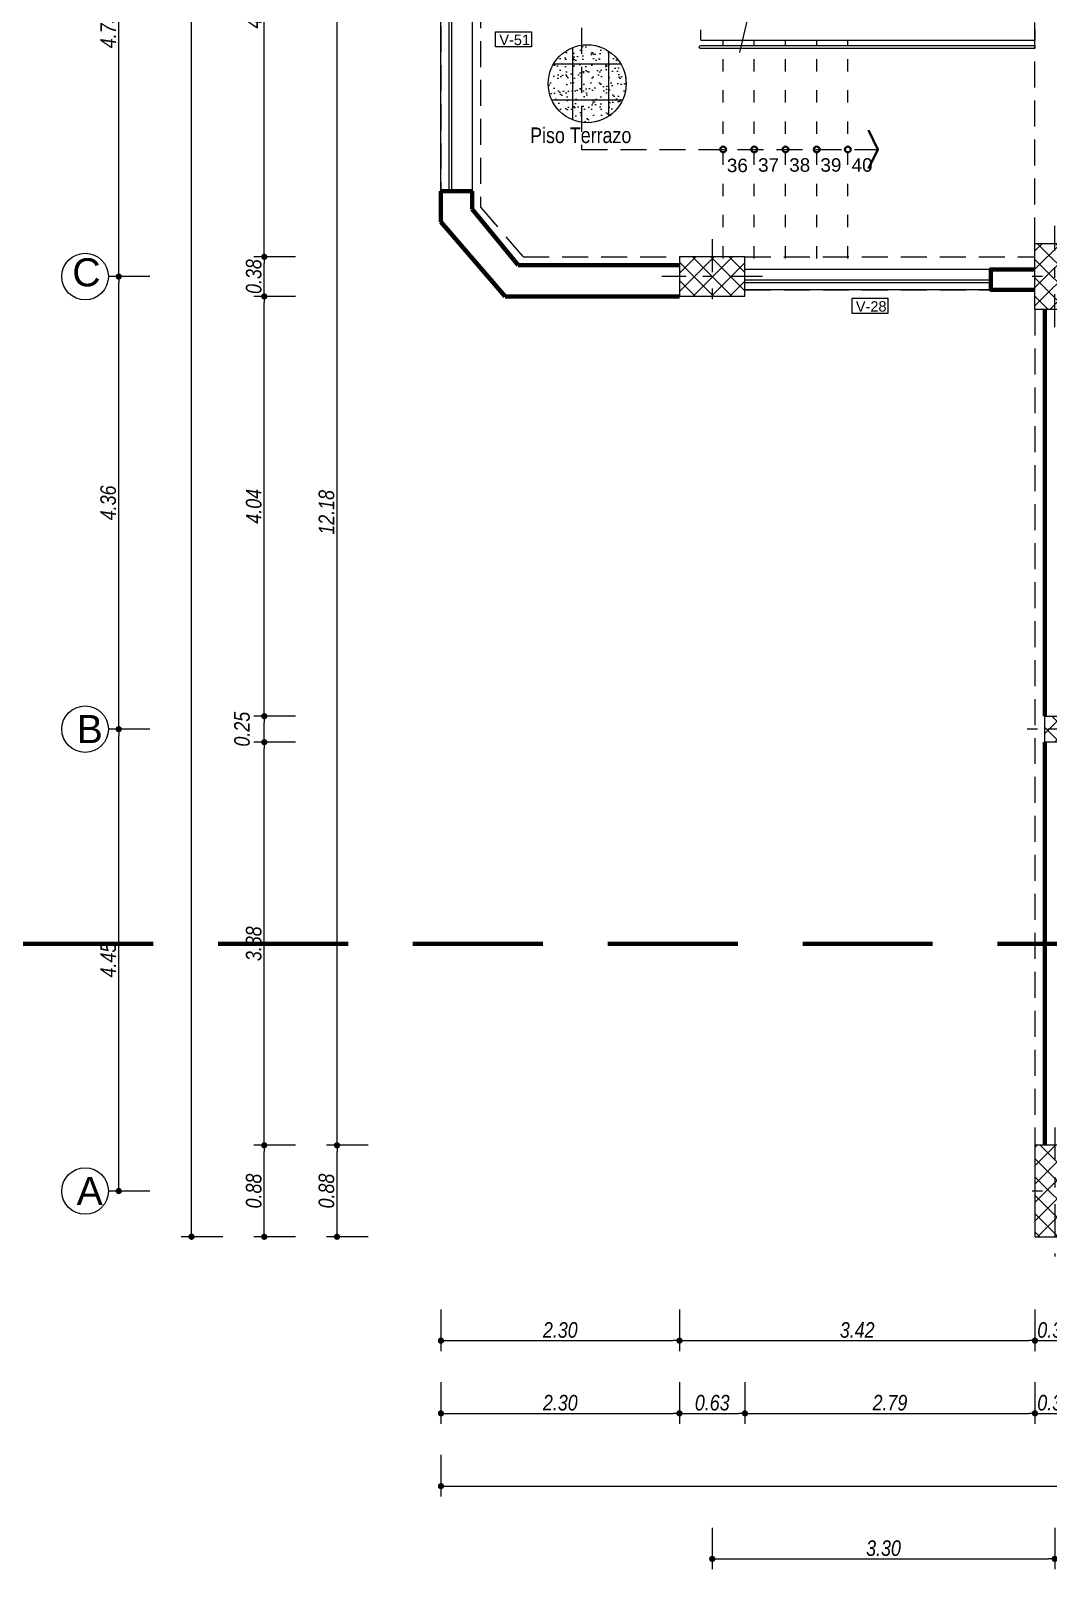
# Model space of a CAD drawing. Header units: inches. Extents: x 140 to 978, y -82 to 38.
# Drawn here: x 685.39 to 695.18, y -14.7 to 0.11 of the extents above; entities that cross this region are included whole.
import ezdxf

# ---------------------------------------------------------------- set-up
doc = ezdxf.new("R2010")
doc.units = ezdxf.units.IN
doc.header["$MEASUREMENT"] = 0
for name, pattern in [('ACAD_ISO03W100', [30, 12, -18]), ('DASHDOT2', [12.7, 6.35, -3.175, 0, -3.175]), ('DASHED', [0.75, 0.5, -0.25]), ('DASHED2', [0.375, 0.25, -0.125])]:
    doc.linetypes.add(name, pattern=pattern)
doc.layers.get('0').update_dxf_attribs({"lineweight": 0})
for name, color, linetype, lineweight in [('UNSAAC-COLUMNA', 24, 'Continuous', 0), ('UNSAAC-CORTE MURO', 42, 'Continuous', 35), ('UNSAAC-COTA', 48, 'Continuous', 0), ('UNSAAC-EJE COLUMNA', 22, 'DASHDOT2', 0), ('UNSAAC-FACHADA(2DO PLANO)', 7, 'Continuous', 30), ('UNSAAC-LINEA DE CORTE', 7, 'Continuous', 70), ('UNSAAC-MUEBLE', 254, 'Continuous', 0), ('UNSAAC-MURETE', 146, 'Continuous', 20), ('UNSAAC-MUROS', 7, 'Continuous', 70), ('UNSAAC-PISOS', 253, 'Continuous', 0), ('UNSAAC-PROYECCIONES', 38, 'DASHED2', 0), ('UNSAAC-TEXTOS', 250, 'Continuous', 0), ('UNSAAC-TEXTURAS', 250, 'Continuous', 0), ('UNSAAC-VANOS', 24, 'Continuous', 0)]:
    doc.layers.add(name, color=color, linetype=linetype, lineweight=lineweight)
doc.styles.add('narrow', font='')
doc.styles.get("Standard").update_dxf_attribs({"font": 'arial.ttf'})
doc.styles.get('narrow').set_extended_font_data('Arial Narrow', italic=True)
doc.dimstyles.new('1EN75', dxfattribs={"dimtxt": 0.15, "dimasz": 0.06, "dimexe": 0.1, "dimexo": 0.15, "dimgap": 0.025, "dimtad": 1, "dimzin": 1, "dimdsep": 46, "dimtxsty": 'narrow', "dimblk": 'DOT', "dimcen": 0.1, "dimclrd": 256, "dimclre": 256, "dimclrt": 256, "dimaunit": 1, "dimadec": 3, "dimazin": 0, "dimtfac": 1, "dimtmove": 2, "dimatfit": 3, "dimldrblk": 'ARCHTICK', "dimfxl": 0.3, "dimfxlon": 1, "dimtolj": 1, "dimtzin": 0, "dimlwd": 0, "dimlwe": 0, "dimarcsym": 0})

# ---------------------------------------------------------------- blocks, each defined once
blk = doc.blocks.new('_Dot')
at = {"color": 0, "linetype": 'ByBlock', "lineweight": -2}
blk.add_line((-0.5, 0), (-1, 0), dxfattribs=at)
at = {"color": 0, "linetype": 'ByBlock', "const_width": 0.5}
blk.add_lwpolyline([(-0.25, 0, 1), (0.25, 0, 1)], format="xyb", close=True, dxfattribs=at)
blk = doc.blocks.new('*D55')
at = {"layer": 'Defpoints', "color": 0, "transparency": 16777216}
for p in [(691.945, -2.62), (695.24, -11.691), (695.24, -14.601)]:
    blk.add_point(p, dxfattribs=at)
at = {"layer": 'UNSAAC-COTA', "lineweight": 0, "transparency": 16777216}
for p, q in [((691.945, -14.301), (691.945, -14.701)), ((695.24, -14.301), (695.24, -14.701)), ((692.005, -14.601), (695.18, -14.601))]:
    blk.add_line(p, q, dxfattribs=at)
at = {"layer": 'UNSAAC-COTA', "lineweight": 0, "transparency": 16777216, "xscale": 0.06, "yscale": 0.06, "zscale": 0.06, "rotation": 180}
blk.add_blockref('_Dot', (691.945, -14.601), dxfattribs=at)
at = {"layer": 'UNSAAC-COTA', "lineweight": 0, "transparency": 16777216, "xscale": 0.06, "yscale": 0.06, "zscale": 0.06}
blk.add_blockref('_Dot', (695.24, -14.601), dxfattribs=at)
at = {"layer": 'UNSAAC-COTA', "transparency": 16777216, "insert": (693.593, -14.499), "char_height": 0.15, "attachment_point": 5, "style": 'narrow'}
blk.add_mtext('\\A1;3.30', dxfattribs=at)
blk = doc.blocks.new('_ArchTick')
at = {"layer": 'UNSAAC-FACHADA(2DO PLANO)', "color": 0, "const_width": 0.15}
blk.add_lwpolyline([(-0.5, -0.5), (0.5, 0.5)], dxfattribs=at)
blk = doc.blocks.new('*D163')
at = {"layer": 'Defpoints', "color": 0, "transparency": 16777216}
for p in [(689.335, -1.734), (691.63, -2.451), (691.63, -12.501)]:
    blk.add_point(p, dxfattribs=at)
at = {"layer": 'UNSAAC-COTA', "lineweight": 0, "transparency": 16777216}
for p, q in [((689.335, -12.201), (689.335, -12.601)), ((691.63, -12.201), (691.63, -12.601)), ((689.395, -12.501), (691.57, -12.501))]:
    blk.add_line(p, q, dxfattribs=at)
at = {"layer": 'UNSAAC-COTA', "lineweight": 0, "transparency": 16777216, "xscale": 0.06, "yscale": 0.06, "zscale": 0.06, "rotation": 180}
blk.add_blockref('_Dot', (689.335, -12.501), dxfattribs=at)
at = {"layer": 'UNSAAC-COTA', "lineweight": 0, "transparency": 16777216, "xscale": 0.06, "yscale": 0.06, "zscale": 0.06}
blk.add_blockref('_Dot', (691.63, -12.501), dxfattribs=at)
at = {"layer": 'UNSAAC-COTA', "transparency": 16777216, "insert": (690.483, -12.399), "char_height": 0.15, "attachment_point": 5, "style": 'narrow'}
blk.add_mtext('\\A1;2.30', dxfattribs=at)
blk = doc.blocks.new('*D164')
at = {"layer": 'Defpoints', "color": 0, "transparency": 16777216}
for p in [(691.63, -2.451), (695.05, -11.501), (695.05, -12.501)]:
    blk.add_point(p, dxfattribs=at)
at = {"layer": 'UNSAAC-COTA', "lineweight": 0, "transparency": 16777216}
for p, q in [((691.63, -12.201), (691.63, -12.601)), ((695.05, -12.201), (695.05, -12.601)), ((691.69, -12.501), (694.99, -12.501))]:
    blk.add_line(p, q, dxfattribs=at)
at = {"layer": 'UNSAAC-COTA', "lineweight": 0, "transparency": 16777216, "xscale": 0.06, "yscale": 0.06, "zscale": 0.06, "rotation": 180}
blk.add_blockref('_Dot', (691.63, -12.501), dxfattribs=at)
at = {"layer": 'UNSAAC-COTA', "lineweight": 0, "transparency": 16777216, "xscale": 0.06, "yscale": 0.06, "zscale": 0.06}
blk.add_blockref('_Dot', (695.05, -12.501), dxfattribs=at)
at = {"layer": 'UNSAAC-COTA', "transparency": 16777216, "insert": (693.34, -12.399), "char_height": 0.15, "attachment_point": 5, "style": 'narrow'}
blk.add_mtext('\\A1;3.42', dxfattribs=at)
blk = doc.blocks.new('*D62')
at = {"layer": 'Defpoints', "color": 0, "transparency": 16777216}
for p in [(695.05, -11.501), (695.43, -11.501), (695.43, -12.501)]:
    blk.add_point(p, dxfattribs=at)
at = {"layer": 'UNSAAC-COTA', "lineweight": 0, "transparency": 16777216}
for p, q in [((695.05, -12.201), (695.05, -12.601)), ((695.43, -12.201), (695.43, -12.601)), ((695.11, -12.501), (695.37, -12.501))]:
    blk.add_line(p, q, dxfattribs=at)
at = {"layer": 'UNSAAC-COTA', "lineweight": 0, "transparency": 16777216, "xscale": 0.06, "yscale": 0.06, "zscale": 0.06, "rotation": 180}
blk.add_blockref('_Dot', (695.05, -12.501), dxfattribs=at)
at = {"layer": 'UNSAAC-COTA', "lineweight": 0, "transparency": 16777216, "xscale": 0.06, "yscale": 0.06, "zscale": 0.06}
blk.add_blockref('_Dot', (695.43, -12.501), dxfattribs=at)
at = {"layer": 'UNSAAC-COTA', "transparency": 16777216, "insert": (695.24, -12.399), "char_height": 0.15, "attachment_point": 5, "style": 'narrow'}
blk.add_mtext('\\A1;0.38', dxfattribs=at)
blk = doc.blocks.new('*D68')
at = {"layer": 'Defpoints', "color": 0, "transparency": 16777216}
for p in [(689.335, -1.734), (691.63, -2.451), (691.63, -13.201)]:
    blk.add_point(p, dxfattribs=at)
at = {"layer": 'UNSAAC-COTA', "lineweight": 0, "transparency": 16777216}
for p, q in [((689.335, -12.901), (689.335, -13.301)), ((691.63, -12.901), (691.63, -13.301)), ((689.395, -13.201), (691.57, -13.201))]:
    blk.add_line(p, q, dxfattribs=at)
at = {"layer": 'UNSAAC-COTA', "lineweight": 0, "transparency": 16777216, "xscale": 0.06, "yscale": 0.06, "zscale": 0.06, "rotation": 180}
blk.add_blockref('_Dot', (689.335, -13.201), dxfattribs=at)
at = {"layer": 'UNSAAC-COTA', "lineweight": 0, "transparency": 16777216, "xscale": 0.06, "yscale": 0.06, "zscale": 0.06}
blk.add_blockref('_Dot', (691.63, -13.201), dxfattribs=at)
at = {"layer": 'UNSAAC-COTA', "transparency": 16777216, "insert": (690.483, -13.099), "char_height": 0.15, "attachment_point": 5, "style": 'narrow'}
blk.add_mtext('\\A1;2.30', dxfattribs=at)
blk = doc.blocks.new('*D69')
at = {"layer": 'Defpoints', "color": 0, "transparency": 16777216}
for p in [(691.63, -2.451), (692.26, -2.45), (692.26, -13.201)]:
    blk.add_point(p, dxfattribs=at)
at = {"layer": 'UNSAAC-COTA', "lineweight": 0, "transparency": 16777216}
for p, q in [((691.63, -12.901), (691.63, -13.301)), ((692.26, -12.901), (692.26, -13.301)), ((691.69, -13.201), (692.2, -13.201))]:
    blk.add_line(p, q, dxfattribs=at)
at = {"layer": 'UNSAAC-COTA', "lineweight": 0, "transparency": 16777216, "xscale": 0.06, "yscale": 0.06, "zscale": 0.06, "rotation": 180}
blk.add_blockref('_Dot', (691.63, -13.201), dxfattribs=at)
at = {"layer": 'UNSAAC-COTA', "lineweight": 0, "transparency": 16777216, "xscale": 0.06, "yscale": 0.06, "zscale": 0.06}
blk.add_blockref('_Dot', (692.26, -13.201), dxfattribs=at)
at = {"layer": 'UNSAAC-COTA', "transparency": 16777216, "insert": (691.945, -13.099), "char_height": 0.15, "attachment_point": 5, "style": 'narrow'}
blk.add_mtext('\\A1;0.63', dxfattribs=at)
blk = doc.blocks.new('*D70')
at = {"layer": 'Defpoints', "color": 0, "transparency": 16777216}
for p in [(692.26, -2.45), (695.05, -11.501), (695.05, -13.201)]:
    blk.add_point(p, dxfattribs=at)
at = {"layer": 'UNSAAC-COTA', "lineweight": 0, "transparency": 16777216}
for p, q in [((692.26, -12.901), (692.26, -13.301)), ((695.05, -12.901), (695.05, -13.301)), ((692.32, -13.201), (694.99, -13.201))]:
    blk.add_line(p, q, dxfattribs=at)
at = {"layer": 'UNSAAC-COTA', "lineweight": 0, "transparency": 16777216, "xscale": 0.06, "yscale": 0.06, "zscale": 0.06, "rotation": 180}
blk.add_blockref('_Dot', (692.26, -13.201), dxfattribs=at)
at = {"layer": 'UNSAAC-COTA', "lineweight": 0, "transparency": 16777216, "xscale": 0.06, "yscale": 0.06, "zscale": 0.06}
blk.add_blockref('_Dot', (695.05, -13.201), dxfattribs=at)
at = {"layer": 'UNSAAC-COTA', "transparency": 16777216, "insert": (693.655, -13.099), "char_height": 0.15, "attachment_point": 5, "style": 'narrow'}
blk.add_mtext('\\A1;2.79', dxfattribs=at)
blk = doc.blocks.new('*D71')
at = {"layer": 'Defpoints', "color": 0, "transparency": 16777216}
for p in [(695.05, -11.501), (695.43, -11.501), (695.43, -13.201)]:
    blk.add_point(p, dxfattribs=at)
at = {"layer": 'UNSAAC-COTA', "lineweight": 0, "transparency": 16777216}
for p, q in [((695.05, -12.901), (695.05, -13.301)), ((695.43, -12.901), (695.43, -13.301)), ((695.11, -13.201), (695.37, -13.201))]:
    blk.add_line(p, q, dxfattribs=at)
at = {"layer": 'UNSAAC-COTA', "lineweight": 0, "transparency": 16777216, "xscale": 0.06, "yscale": 0.06, "zscale": 0.06, "rotation": 180}
blk.add_blockref('_Dot', (695.05, -13.201), dxfattribs=at)
at = {"layer": 'UNSAAC-COTA', "lineweight": 0, "transparency": 16777216, "xscale": 0.06, "yscale": 0.06, "zscale": 0.06}
blk.add_blockref('_Dot', (695.43, -13.201), dxfattribs=at)
at = {"layer": 'UNSAAC-COTA', "transparency": 16777216, "insert": (695.24, -13.099), "char_height": 0.15, "attachment_point": 5, "style": 'narrow'}
blk.add_mtext('\\A1;0.38', dxfattribs=at)
blk = doc.blocks.new('*D82')
at = {"layer": 'Defpoints', "color": 0, "transparency": 16777216}
for p in [(689.335, -1.734), (728.94, -11.501), (728.94, -13.901)]:
    blk.add_point(p, dxfattribs=at)
at = {"layer": 'UNSAAC-COTA', "lineweight": 0, "transparency": 16777216}
for p, q in [((689.335, -13.601), (689.335, -14.001)), ((728.94, -13.601), (728.94, -14.001)), ((689.395, -13.901), (728.88, -13.901))]:
    blk.add_line(p, q, dxfattribs=at)
at = {"layer": 'UNSAAC-COTA', "lineweight": 0, "transparency": 16777216, "xscale": 0.06, "yscale": 0.06, "zscale": 0.06, "rotation": 180}
blk.add_blockref('_Dot', (689.335, -13.901), dxfattribs=at)
at = {"layer": 'UNSAAC-COTA', "lineweight": 0, "transparency": 16777216, "xscale": 0.06, "yscale": 0.06, "zscale": 0.06}
blk.add_blockref('_Dot', (728.94, -13.901), dxfattribs=at)
at = {"layer": 'UNSAAC-COTA', "transparency": 16777216, "insert": (709.138, -13.799), "char_height": 0.15, "attachment_point": 5, "style": 'narrow'}
blk.add_mtext('\\A1;39.61', dxfattribs=at)
blk = doc.blocks.new('*D139')
at = {"layer": 'Defpoints', "color": 0, "transparency": 16777216}
for p in [(688.335, -10.621), (695.05, -10.621), (695.05, -11.501)]:
    blk.add_point(p, dxfattribs=at)
at = {"layer": 'UNSAAC-COTA', "lineweight": 0, "transparency": 16777216}
for p, q in [((688.635, -10.621), (688.235, -10.621)), ((688.335, -11.441), (688.335, -10.681)), ((688.635, -11.501), (688.235, -11.501))]:
    blk.add_line(p, q, dxfattribs=at)
at = {"layer": 'UNSAAC-COTA', "lineweight": 0, "transparency": 16777216, "xscale": 0.06, "yscale": 0.06, "zscale": 0.06}
for p, rotation in [((688.335, -10.621), 90), ((688.335, -11.501), 270)]:
    blk.add_blockref('_Dot', p, dxfattribs=dict(at, rotation=rotation))
at = {"layer": 'UNSAAC-COTA', "transparency": 16777216, "insert": (688.234, -11.061), "char_height": 0.15, "attachment_point": 5, "rotation": 90, "style": 'narrow'}
blk.add_mtext('\\A1;0.88', dxfattribs=at)
blk = doc.blocks.new('*D210')
at = {"layer": 'Defpoints', "color": 0, "transparency": 16777216}
for p in [(688.335, 1.562), (689.335, 1.562), (695.05, -10.621)]:
    blk.add_point(p, dxfattribs=at)
at = {"layer": 'UNSAAC-COTA', "lineweight": 0, "transparency": 16777216}
for p, q in [((688.635, 1.562), (688.235, 1.562)), ((688.335, -10.561), (688.335, 1.502)), ((688.635, -10.621), (688.235, -10.621))]:
    blk.add_line(p, q, dxfattribs=at)
at = {"layer": 'UNSAAC-COTA', "lineweight": 0, "transparency": 16777216, "xscale": 0.06, "yscale": 0.06, "zscale": 0.06}
for p, rotation in [((688.335, 1.562), 90), ((688.335, -10.621), 270)]:
    blk.add_blockref('_Dot', p, dxfattribs=dict(at, rotation=rotation))
at = {"layer": 'UNSAAC-COTA', "transparency": 16777216, "insert": (688.234, -4.529), "char_height": 0.15, "attachment_point": 5, "rotation": 90, "style": 'narrow'}
blk.add_mtext('\\A1;12.18', dxfattribs=at)
blk = doc.blocks.new('*D144')
at = {"layer": 'Defpoints', "color": 0, "transparency": 16777216}
for p in [(687.635, -10.621), (695.05, -10.621), (695.05, -11.501)]:
    blk.add_point(p, dxfattribs=at)
at = {"layer": 'UNSAAC-COTA', "lineweight": 0, "transparency": 16777216}
for p, q in [((687.935, -10.621), (687.535, -10.621)), ((687.635, -11.441), (687.635, -10.681)), ((687.935, -11.501), (687.535, -11.501))]:
    blk.add_line(p, q, dxfattribs=at)
at = {"layer": 'UNSAAC-COTA', "lineweight": 0, "transparency": 16777216, "xscale": 0.06, "yscale": 0.06, "zscale": 0.06}
for p, rotation in [((687.635, -10.621), 90), ((687.635, -11.501), 270)]:
    blk.add_blockref('_Dot', p, dxfattribs=dict(at, rotation=rotation))
at = {"layer": 'UNSAAC-COTA', "transparency": 16777216, "insert": (687.534, -11.061), "char_height": 0.15, "attachment_point": 5, "rotation": 90, "style": 'narrow'}
blk.add_mtext('\\A1;0.88', dxfattribs=at)
blk = doc.blocks.new('*D145')
at = {"layer": 'Defpoints', "color": 0, "transparency": 16777216}
for p in [(687.635, -6.741), (695.145, -6.741), (695.05, -10.621)]:
    blk.add_point(p, dxfattribs=at)
at = {"layer": 'UNSAAC-COTA', "lineweight": 0, "transparency": 16777216}
for p, q in [((687.935, -6.741), (687.535, -6.741)), ((687.635, -10.561), (687.635, -6.801)), ((687.935, -10.621), (687.535, -10.621))]:
    blk.add_line(p, q, dxfattribs=at)
at = {"layer": 'UNSAAC-COTA', "lineweight": 0, "transparency": 16777216, "xscale": 0.06, "yscale": 0.06, "zscale": 0.06}
for p, rotation in [((687.635, -6.741), 90), ((687.635, -10.621), 270)]:
    blk.add_blockref('_Dot', p, dxfattribs=dict(at, rotation=rotation))
at = {"layer": 'UNSAAC-COTA', "transparency": 16777216, "insert": (687.534, -8.681), "char_height": 0.15, "attachment_point": 5, "rotation": 90, "style": 'narrow'}
blk.add_mtext('\\A1;3.88', dxfattribs=at)
blk = doc.blocks.new('*D146')
at = {"layer": 'Defpoints', "color": 0, "transparency": 16777216}
for p in [(687.635, -6.491), (695.145, -6.491), (695.145, -6.741)]:
    blk.add_point(p, dxfattribs=at)
at = {"layer": 'UNSAAC-COTA', "lineweight": 0, "transparency": 16777216}
for p, q in [((687.935, -6.491), (687.535, -6.491)), ((687.635, -6.681), (687.635, -6.551)), ((687.935, -6.741), (687.535, -6.741))]:
    blk.add_line(p, q, dxfattribs=at)
at = {"layer": 'UNSAAC-COTA', "lineweight": 0, "transparency": 16777216, "xscale": 0.06, "yscale": 0.06, "zscale": 0.06}
for p, rotation in [((687.635, -6.491), 90), ((687.635, -6.741), 270)]:
    blk.add_blockref('_Dot', p, dxfattribs=dict(at, rotation=rotation))
at = {"layer": 'UNSAAC-COTA', "transparency": 16777216, "insert": (687.421, -6.616), "char_height": 0.15, "attachment_point": 5, "rotation": 90, "style": 'narrow'}
blk.add_mtext('\\A1;0.25', dxfattribs=at)
blk = doc.blocks.new('*D147')
at = {"layer": 'Defpoints', "color": 0, "transparency": 16777216}
for p in [(687.635, -2.451), (691.63, -2.451), (695.145, -6.491)]:
    blk.add_point(p, dxfattribs=at)
at = {"layer": 'UNSAAC-COTA', "lineweight": 0, "transparency": 16777216}
for p, q in [((687.935, -2.451), (687.535, -2.451)), ((687.635, -6.431), (687.635, -2.511)), ((687.935, -6.491), (687.535, -6.491))]:
    blk.add_line(p, q, dxfattribs=at)
at = {"layer": 'UNSAAC-COTA', "lineweight": 0, "transparency": 16777216, "xscale": 0.06, "yscale": 0.06, "zscale": 0.06}
for p, rotation in [((687.635, -2.451), 90), ((687.635, -6.491), 270)]:
    blk.add_blockref('_Dot', p, dxfattribs=dict(at, rotation=rotation))
at = {"layer": 'UNSAAC-COTA', "transparency": 16777216, "insert": (687.534, -4.471), "char_height": 0.15, "attachment_point": 5, "rotation": 90, "style": 'narrow'}
blk.add_mtext('\\A1;4.04', dxfattribs=at)
blk = doc.blocks.new('*D148')
at = {"layer": 'Defpoints', "color": 0, "transparency": 16777216}
for p in [(687.635, -2.07), (691.63, -2.07), (691.63, -2.451)]:
    blk.add_point(p, dxfattribs=at)
at = {"layer": 'UNSAAC-COTA', "lineweight": 0, "transparency": 16777216}
for p, q in [((687.935, -2.07), (687.535, -2.07)), ((687.635, -2.391), (687.635, -2.13)), ((687.935, -2.451), (687.535, -2.451))]:
    blk.add_line(p, q, dxfattribs=at)
at = {"layer": 'UNSAAC-COTA', "lineweight": 0, "transparency": 16777216, "xscale": 0.06, "yscale": 0.06, "zscale": 0.06}
for p, rotation in [((687.635, -2.07), 90), ((687.635, -2.451), 270)]:
    blk.add_blockref('_Dot', p, dxfattribs=dict(at, rotation=rotation))
at = {"layer": 'UNSAAC-COTA', "transparency": 16777216, "insert": (687.534, -2.26), "char_height": 0.15, "attachment_point": 5, "rotation": 90, "style": 'narrow'}
blk.add_mtext('\\A1;0.38', dxfattribs=at)
blk = doc.blocks.new('*D149')
at = {"layer": 'Defpoints', "color": 0, "transparency": 16777216}
for p in [(687.635, 2.659), (691.345, 2.659), (691.63, -2.07)]:
    blk.add_point(p, dxfattribs=at)
at = {"layer": 'UNSAAC-COTA', "lineweight": 0, "transparency": 16777216}
for p, q in [((687.935, 2.659), (687.535, 2.659)), ((687.635, -2.01), (687.635, 2.599)), ((687.935, -2.07), (687.535, -2.07))]:
    blk.add_line(p, q, dxfattribs=at)
at = {"layer": 'UNSAAC-COTA', "lineweight": 0, "transparency": 16777216, "xscale": 0.06, "yscale": 0.06, "zscale": 0.06}
for p, rotation in [((687.635, 2.659), 90), ((687.635, -2.07), 270)]:
    blk.add_blockref('_Dot', p, dxfattribs=dict(at, rotation=rotation))
at = {"layer": 'UNSAAC-COTA', "transparency": 16777216, "insert": (687.534, 0.295), "char_height": 0.15, "attachment_point": 5, "rotation": 90, "style": 'narrow'}
blk.add_mtext('\\A1;4.73', dxfattribs=at)
blk = doc.blocks.new('*D155')
at = {"layer": 'Defpoints', "color": 0, "transparency": 16777216}
for p in [(686.935, 22.469), (696.5, 22.469), (695.05, -11.501)]:
    blk.add_point(p, dxfattribs=at)
at = {"layer": 'UNSAAC-COTA', "lineweight": 0, "transparency": 16777216}
for p, q in [((687.235, 22.469), (686.835, 22.469)), ((686.935, -11.441), (686.935, 22.409)), ((687.235, -11.501), (686.835, -11.501))]:
    blk.add_line(p, q, dxfattribs=at)
at = {"layer": 'UNSAAC-COTA', "lineweight": 0, "transparency": 16777216, "xscale": 0.06, "yscale": 0.06, "zscale": 0.06}
for p, rotation in [((686.935, 22.469), 90), ((686.935, -11.501), 270)]:
    blk.add_blockref('_Dot', p, dxfattribs=dict(at, rotation=rotation))
at = {"layer": 'UNSAAC-COTA', "transparency": 16777216, "insert": (686.834, 5.484), "char_height": 0.15, "attachment_point": 5, "rotation": 90, "style": 'narrow'}
blk.add_mtext('\\A1;33.97', dxfattribs=at)
blk = doc.blocks.new('*D156')
at = {"layer": 'Defpoints', "color": 0, "transparency": 16777216}
for p in [(686.235, -6.616), (694.975, -6.616), (694.87, -11.061)]:
    blk.add_point(p, dxfattribs=at)
at = {"layer": 'UNSAAC-COTA', "lineweight": 0, "transparency": 16777216}
for p, q in [((686.535, -6.616), (686.135, -6.616)), ((686.235, -11.001), (686.235, -6.676)), ((686.535, -11.061), (686.135, -11.061))]:
    blk.add_line(p, q, dxfattribs=at)
at = {"layer": 'UNSAAC-COTA', "lineweight": 0, "transparency": 16777216, "xscale": 0.06, "yscale": 0.06, "zscale": 0.06}
for p, rotation in [((686.235, -6.616), 90), ((686.235, -11.061), 270)]:
    blk.add_blockref('_Dot', p, dxfattribs=dict(at, rotation=rotation))
at = {"layer": 'UNSAAC-COTA', "transparency": 16777216, "insert": (686.134, -8.838), "char_height": 0.15, "attachment_point": 5, "rotation": 90, "style": 'narrow'}
blk.add_mtext('\\A1;4.45', dxfattribs=at)
blk = doc.blocks.new('*D157')
at = {"layer": 'Defpoints', "color": 0, "transparency": 16777216}
for p in [(686.235, -2.26), (691.46, -2.26), (694.975, -6.616)]:
    blk.add_point(p, dxfattribs=at)
at = {"layer": 'UNSAAC-COTA', "lineweight": 0, "transparency": 16777216}
for p, q in [((686.535, -2.26), (686.135, -2.26)), ((686.235, -6.556), (686.235, -2.32)), ((686.535, -6.616), (686.135, -6.616))]:
    blk.add_line(p, q, dxfattribs=at)
at = {"layer": 'UNSAAC-COTA', "lineweight": 0, "transparency": 16777216, "xscale": 0.06, "yscale": 0.06, "zscale": 0.06}
for p, rotation in [((686.235, -2.26), 90), ((686.235, -6.616), 270)]:
    blk.add_blockref('_Dot', p, dxfattribs=dict(at, rotation=rotation))
at = {"layer": 'UNSAAC-COTA', "transparency": 16777216, "insert": (686.134, -4.438), "char_height": 0.15, "attachment_point": 5, "rotation": 90, "style": 'narrow'}
blk.add_mtext('\\A1;4.36', dxfattribs=at)
blk = doc.blocks.new('*D158')
at = {"layer": 'Defpoints', "color": 0, "transparency": 16777216}
for p in [(686.235, 2.469), (691.175, 2.469), (691.46, -2.26)]:
    blk.add_point(p, dxfattribs=at)
at = {"layer": 'UNSAAC-COTA', "lineweight": 0, "transparency": 16777216}
for p, q in [((686.535, 2.469), (686.135, 2.469)), ((686.235, -2.2), (686.235, 2.409)), ((686.535, -2.26), (686.135, -2.26))]:
    blk.add_line(p, q, dxfattribs=at)
at = {"layer": 'UNSAAC-COTA', "lineweight": 0, "transparency": 16777216, "xscale": 0.06, "yscale": 0.06, "zscale": 0.06}
for p, rotation in [((686.235, 2.469), 90), ((686.235, -2.26), 270)]:
    blk.add_blockref('_Dot', p, dxfattribs=dict(at, rotation=rotation))
at = {"layer": 'UNSAAC-COTA', "transparency": 16777216, "insert": (686.134, 0.105), "char_height": 0.15, "attachment_point": 5, "rotation": 90, "style": 'narrow'}
blk.add_mtext('\\A1;4.73', dxfattribs=at)
blk = doc.blocks.new('colum2')
at = {"layer": 'UNSAAC-TEXTURAS'}
h = blk.add_hatch(dxfattribs=at)
h.set_pattern_fill('ANSI37', color=256)
h.paths.add_polyline_path([(872.373, 198.546), (872.373, 198.421), (872.498, 198.421), (872.498, 198.546)])
h.paths.add_polyline_path([(872.498, 198.421), (872.623, 198.421), (872.623, 198.546), (872.498, 198.546)])
h.paths.add_polyline_path([(872.498, 198.296), (872.623, 198.296), (872.623, 198.421), (872.498, 198.421)])
h.paths.add_polyline_path([(872.498, 198.421), (872.373, 198.421), (872.373, 198.296), (872.498, 198.296)])
at = {"layer": 'UNSAAC-COLUMNA'}
blk.add_lwpolyline([(872.373, 198.546), (872.623, 198.546), (872.623, 198.296), (872.373, 198.296)], close=True, dxfattribs=at)
at = {"layer": 'UNSAAC-EJE COLUMNA', "ltscale": 0.03}
for p, q in [((872.498, 198.716), (872.498, 198.126)), ((872.793, 198.421), (872.203, 198.421))]:
    blk.add_line(p, q, dxfattribs=at)
blk = doc.blocks.new('c2')
at = {"layer": 'UNSAAC-TEXTURAS'}
h = blk.add_hatch(dxfattribs=at)
h.set_pattern_fill('ANSI37', color=256)
h.set_pattern_definition([(45, (-846.62834, -178.42103), (-0.088388348, 0.088388348), []), (135, (-846.62834, -178.42103), (-0.088388348, -0.088388348), [])])
h.paths.add_polyline_path([(0.315, 0.19), (0.315, 0.38), (0, 0.38), (0, 0.19)])
h.paths.add_polyline_path([(0.63, 0.19), (0.63, 0.38), (0.315, 0.38), (0.315, 0.19)])
h.paths.add_polyline_path([(0.315, 0.19), (0.315, 0), (0.63, 0), (0.63, 0.19)])
h.paths.add_polyline_path([(0.315, 0), (0.315, 0.19), (0, 0.19), (0, 0)])
at = {"layer": 'UNSAAC-COLUMNA'}
blk.add_lwpolyline([(0.63, 0.38), (0, 0.38), (0, 0), (0.63, 0)], close=True, dxfattribs=at)
at = {"layer": 'UNSAAC-EJE COLUMNA', "ltscale": 0.05}
for p, q in [((0.315, 0.55), (0.315, -0.17)), ((0.8, 0.19), (-0.17, 0.19))]:
    blk.add_line(p, q, dxfattribs=at)
blk = doc.blocks.new('cs1')
at = {"layer": 'UNSAAC-TEXTURAS'}
h = blk.add_hatch(dxfattribs=at)
h.set_pattern_fill('ANSI37', color=256)
h.paths.add_polyline_path([(850.008, 169.826), (850.198, 169.826), (850.198, 170.266), (850.008, 170.266)])
h.paths.add_polyline_path([(850.198, 169.826), (850.388, 169.826), (850.388, 170.266), (850.198, 170.266)])
h.paths.add_polyline_path([(850.388, 169.826), (850.198, 169.826), (850.198, 169.386), (850.388, 169.386)])
h.paths.add_polyline_path([(850.198, 169.826), (850.008, 169.826), (850.008, 169.386), (850.198, 169.386)])
at = {"layer": 'UNSAAC-COLUMNA'}
blk.add_lwpolyline([(850.388, 169.386), (850.388, 170.266), (850.008, 170.266), (850.008, 169.386)], close=True, dxfattribs=at)
at = {"layer": 'UNSAAC-EJE COLUMNA', "ltscale": 0.05}
for p, q in [((850.198, 170.436), (850.198, 169.196)), ((850.558, 169.826), (849.828, 169.826))]:
    blk.add_line(p, q, dxfattribs=at)
blk = doc.blocks.new('c')
at = {"layer": 'UNSAAC-TEXTURAS'}
h = blk.add_hatch(dxfattribs=at)
h.set_pattern_fill('ANSI37', color=256)
h.set_pattern_definition([(45, (-855.58834, -178.38853), (-0.088388348, 0.088388348), []), (135, (-855.58834, -178.38853), (-0.088388348, -0.088388348), [])])
h.paths.add_polyline_path([(0.19, 0.635), (0, 0.635), (0, 0.316), (0.19, 0.316)])
h.paths.add_polyline_path([(0.19, 0.316), (0.38, 0.316), (0.38, 0.635), (0.19, 0.635)])
h.paths.add_polyline_path([(0.19, 0), (0.38, 0), (0.38, 0.316), (0.19, 0.316)])
h.paths.add_polyline_path([(0.19, 0.316), (0, 0.316), (0, 0), (0.19, 0)])
at = {"layer": 'UNSAAC-COLUMNA'}
blk.add_lwpolyline([(0, 0), (0, 0.635), (0.38, 0.635), (0.38, 0)], dxfattribs=at)
blk.add_lwpolyline([(0, 0.635), (0.38, 0.635), (0.38, 0), (0, 0)], close=True, dxfattribs=at)
at = {"layer": 'UNSAAC-EJE COLUMNA', "ltscale": 0.05}
for p, q in [((0.19, -0.172), (0.19, 0.805)), ((0.55, 0.316), (-0.17, 0.316))]:
    blk.add_line(p, q, dxfattribs=at)
blk = doc.blocks.new('A$C71314F6E')
at = {"layer": 'UNSAAC-TEXTURAS'}
for name, p in [('c', (6.138, -9.945)), ('c2', (2.718, -9.819)), ('colum2', (-866.14, -212.406)), ('cs1', (-843.87, -188.256))]:
    blk.add_blockref(name, p, dxfattribs=at)
blk = doc.blocks.new('ETRUCTURA INFORMATIVA')
at = {"layer": 'UNSAAC-PROYECCIONES'}
for p, q in [((1154.05, -1.941), (1154.05, 2.279)), ((1151.26, -2.07), (1154.05, -2.07)), ((1151.26, -2.386), (1154.05, -2.386)), ((1154.05, -2.576), (1154.05, -10.621))]:
    blk.add_line(p, q, dxfattribs=at)
for points in [[(1150.345, 2.659), (1148.891, 2.659), (1148.335, 2.024), (1148.335, -1.734), (1148.953, -2.451), (1150.63, -2.451)], [(1150.345, 2.279), (1149.064, 2.279), (1148.715, 1.882), (1148.715, -1.593), (1149.127, -2.071), (1150.63, -2.071)]]:
    blk.add_lwpolyline(points, dxfattribs=at)
at = {"layer": 'UNSAAC-COLUMNA'}
blk.add_blockref('A$C71314F6E', (1147.912, 7.369), dxfattribs=at)

msp = doc.modelspace()

# ---------------------------------------------------------------- hatches: boundary and pattern name
at = {"layer": 'UNSAAC-TEXTOS'}
h = msp.add_hatch(dxfattribs=at)
h.set_pattern_fill('_USER', color=256, scale=0.345285, style=0, double=1, pattern_type=0)
h.set_pattern_definition([(0, (690.60447, -0.55933), (0, 0.34529), []), (90, (690.60447, -0.55933), (-0.34529, 2e-17), [])])
edge = h.paths.add_edge_path()
edge.add_arc((690.742, -0.404), 0.375, 0, 360)
h = msp.add_hatch(dxfattribs=at)
h.set_pattern_fill('AR-SAND', color=256, scale=0.0625, style=0, double=1)
h.set_pattern_definition([(37.5, (1089.11272, 79.01864), (-0.003937085, 0.120426486), [0, -0.095, 0, -0.10625, 0, -0.1015625]), (7.5, (1089.11272, 79.01864), (0.110611044, 0.17638413), [0, -0.05125, 0, -0.085625, 0, -0.0328125]), (327.5, (1089.03585, 79.01864), (0.194633866, 0.00035369), [0, -0.03125, 0, -0.1125, 0, -0.146875]), (317.5, (1089.03585, 79.01864), (0.18788291, 0.05485472), [0, -0.015625, 0, -0.07375, 0, -0.084375])])
edge = h.paths.add_edge_path()
edge.add_arc((690.749, -0.402), 0.373, 0, 360)

# ---------------------------------------------------------------- linework, layer by layer
at = {"layer": 'UNSAAC-CORTE MURO'}
msp.add_lwpolyline([(693.45, -0.85), (693.54, -1.036), (693.45, -1.221)], dxfattribs=at)
for centre in [(692.05, -1.036), (692.35, -1.036), (692.65, -1.036), (692.95, -1.036), (693.25, -1.036)]:
    msp.add_circle(centre, 0.0278, dxfattribs=at)
at = {"layer": 'UNSAAC-LINEA DE CORTE', "linetype": 'DASHED', "ltscale": 2.5}
msp.add_line((679.691, -8.683), (739.094, -8.683), dxfattribs=at)
at = {"layer": 'UNSAAC-MUEBLE'}
for p, q in [((695.05, 0.114), (695.05, 0.014)), ((695.05, -0.036), (695.05, -0.066))]:
    msp.add_line(p, q, dxfattribs=at)
at = {"layer": 'UNSAAC-MURETE'}
for p, q in [((694.625, -2.191), (692.26, -2.191)), ((694.625, -2.386), (692.26, -2.386))]:
    msp.add_line(p, q, dxfattribs=at)
msp.add_lwpolyline([(689.335, 1.562), (689.635, 1.562), (689.635, -1.438), (689.335, -1.438)], close=True, dxfattribs=at)
at = {"layer": 'UNSAAC-MUROS'}
for p, q in [((689.335, -1.734), (689.335, -1.438)), ((689.335, -1.438), (689.635, -1.438)), ((689.635, -1.438), (689.635, -1.61)), ((689.635, -1.61), (690.077, -2.151)), ((689.953, -2.451), (689.335, -1.734)), ((690.077, -2.151), (691.63, -2.151)), ((691.63, -2.451), (689.953, -2.451)), ((695.145, -2.576), (695.145, -6.491)), ((695.145, -6.741), (695.145, -10.621))]:
    msp.add_line(p, q, dxfattribs=at)
msp.add_lwpolyline([(695.05, -2.386), (694.625, -2.386), (694.625, -2.191), (695.05, -2.191)], dxfattribs=at)
at = {"layer": 'UNSAAC-PISOS'}
for p, q in [((691.835, 0.014), (695.05, 0.014)), ((691.835, -0.036), (695.05, -0.036))]:
    msp.add_line(p, q, dxfattribs=at)
at = {"layer": 'UNSAAC-PISOS', "linetype": 'ACAD_ISO03W100', "ltscale": 0.01}
for p, q in [((692.05, -0.036), (692.05, 0.014)), ((692.35, -0.036), (692.35, 0.014)), ((692.65, -0.036), (692.65, 0.014)), ((692.95, -0.036), (692.95, 0.014)), ((693.25, -0.036), (693.25, 0.014)), ((692.05, -2.086), (692.05, -0.066)), ((692.35, -2.086), (692.35, -0.066)), ((692.65, -2.086), (692.65, -0.066)), ((692.95, -2.086), (692.95, -0.066)), ((693.25, -2.086), (693.25, -0.066))]:
    msp.add_line(p, q, dxfattribs=at)
at = {"layer": 'UNSAAC-PISOS'}
for points in [[(692.52, 1.242), (692.514, 1.215), (692.214, 1.215), (692.485, 1.09), (692.207, -0.102)], [(691.835, 0.014), (691.835, 0.114)]]:
    msp.add_lwpolyline(points, dxfattribs=at)
msp.add_lwpolyline([(695.05, -0.066), (691.835, -0.066, -1), (691.835, -0.036), (695.05, -0.036)], format="xyb", dxfattribs=at)
at = {"layer": 'UNSAAC-PROYECCIONES'}
for p, q in [((690.688, 1.259), (690.688, -1.036)), ((690.688, -1.036), (693.54, -1.036))]:
    msp.add_line(p, q, dxfattribs=at)
at = {"layer": 'UNSAAC-TEXTOS'}
for points in [[(689.861, 0.097), (690.205, 0.097), (690.205, -0.049), (689.861, -0.049)], [(693.291, -2.467), (693.635, -2.467), (693.635, -2.614), (693.291, -2.614)]]:
    msp.add_lwpolyline(points, close=True, dxfattribs=at)
for centre, radius in [((690.742, -0.404), 0.375), ((685.911, -2.26), 0.224), ((685.911, -6.616), 0.224), ((685.911, -11.061), 0.224)]:
    msp.add_circle(centre, radius, dxfattribs=at)
at = {"layer": 'UNSAAC-VANOS', "ltscale": 0.01}
for p, q in [((689.415, -1.438), (689.415, 1.562)), ((689.44, -1.438), (689.44, 1.562)), ((692.26, -2.292), (694.625, -2.292)), ((692.26, -2.317), (694.625, -2.317))]:
    msp.add_line(p, q, dxfattribs=at)

# ---------------------------------------------------------------- block references
at = {"layer": 'UNSAAC-PROYECCIONES'}
msp.add_blockref('ETRUCTURA INFORMATIVA', (-459, 0), dxfattribs=at)

# ---------------------------------------------------------------- texts
at = {"layer": 'UNSAAC-TEXTOS', "char_height": 0.1, "attachment_point": 1}
for s, insert in [('{\\f@Arial Unicode MS|b0|i0|c0|p34;V-}51', (689.897, 0.068)), ('{\\f@Arial Unicode MS|b0|i0|c0|p34;V-}28', (693.327, -2.497))]:
    msp.add_mtext_dynamic_manual_height_columns(s, width=0.2, gutter_width=1, heights=[0], dxfattribs=dict(at, insert=insert))
at = {"layer": 'UNSAAC-TEXTOS', "insert": (690.193, -0.825), "char_height": 0.15, "width": 1.52397, "attachment_point": 1, "style": 'narrow'}
msp.add_mtext('{\\fArial Narrow|b0|i0|c0|p34;Piso Terrazo }', dxfattribs=at)
at = {"layer": 'UNSAAC-TEXTOS'}
for s, insert, char_height, width, attachment_point in [('36', (692.187, -1.191), 0.13, 0.04244, 5), ('37', (692.487, -1.187), 0.13, 0.04244, 5), ('38', (692.787, -1.187), 0.13, 0.04244, 5), ('39', (693.087, -1.187), 0.13, 0.04244, 5), ('40', (693.387, -1.187), 0.13, 0.04244, 5), ('C', (685.788, -2.084), 0.27, 0.42503, 1), ('B', (685.83, -6.48), 0.27, 0.42503, 1), ('A', (685.83, -10.925), 0.27, 0.42503, 1)]:
    msp.add_mtext(s, dxfattribs=dict(at, insert=insert, char_height=char_height, width=width, attachment_point=attachment_point))

# ---------------------------------------------------------------- dimensions: what is measured, and where the dimension line sits
at = {"layer": 'UNSAAC-COTA'}
for base, p1, p2, picture, middle in [((686.935, 22.469), (695.05, -11.501), (696.5, 22.469), '*D155', (686.834, 5.484)), ((687.635, 2.659), (691.63, -2.07), (691.345, 2.659), '*D149', (687.534, 0.295)), ((686.235, 2.469), (691.46, -2.26), (691.175, 2.469), '*D158', (686.134, 0.105)), ((688.335, 1.562), (695.05, -10.621), (689.335, 1.562), '*D210', (688.234, -4.529)), ((687.635, -2.07), (691.63, -2.451), (691.63, -2.07), '*D148', (687.534, -2.26)), ((686.235, -2.26), (694.975, -6.616), (691.46, -2.26), '*D157', (686.134, -4.438)), ((687.635, -2.451), (695.145, -6.491), (691.63, -2.451), '*D147', (687.534, -4.471)), ((687.635, -6.491), (695.145, -6.741), (695.145, -6.491), '*D146', (687.421, -6.616)), ((686.235317957, -6.615829492), (694.870317957, -11.060829492), (694.975317957, -6.615829492), '*D156', (686.134038967, -8.838329492)), ((687.635, -6.741), (695.05, -10.621), (695.145, -6.741), '*D145', (687.534, -8.681)), ((687.635, -10.621), (695.05, -11.501), (695.05, -10.621), '*D144', (687.534, -11.061)), ((688.335, -10.621), (695.05, -11.501), (695.05, -10.621), '*D139', (688.234, -11.061))]:
    dim = msp.add_linear_dim(base=base, p1=p1, p2=p2, angle=90, dimstyle='1EN75', dxfattribs=at)
    dim.commit()
    dim.dimension.update_dxf_attribs({"geometry": picture, "text_midpoint": middle})
for base, p1, p2, picture, middle in [((691.6304, -12.5008), (689.3353, -1.7345), (691.6304, -2.4508), '*D163', (690.4829, -12.3992)), ((691.6304, -13.2008), (689.3353, -1.7345), (691.6304, -2.4508), '*D68', (690.4829, -13.0992)), ((728.9404, -13.9008), (689.3353, -1.7345), (728.9404, -11.5008), '*D82', (709.1378, -13.7992)), ((692.26, -13.201), (691.63, -2.451), (692.26, -2.45), '*D69', (691.945, -13.099)), ((695.05, -12.501), (691.63, -2.451), (695.05, -11.501), '*D164', (693.34, -12.399)), ((695.05, -13.201), (692.26, -2.45), (695.05, -11.501), '*D70', (693.655, -13.099)), ((695.240317957, -14.600829492), (691.945317957, -2.619613729), (695.240317957, -11.690829492), '*D55', (693.592817957, -14.499243544)), ((695.43, -12.501), (695.05, -11.501), (695.43, -11.501), '*D62', (695.24, -12.399)), ((695.43, -13.201), (695.05, -11.501), (695.43, -11.501), '*D71', (695.24, -13.099))]:
    dim = msp.add_linear_dim(base=base, p1=p1, p2=p2, dimstyle='1EN75', dxfattribs=at)
    dim.commit()
    dim.dimension.update_dxf_attribs({"geometry": picture, "text_midpoint": middle})

doc.saveas('drawing.dxf')
